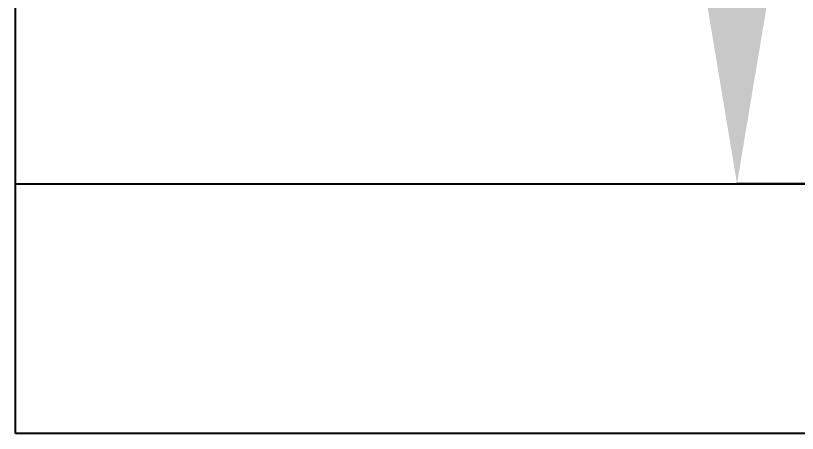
# Model space of a CAD drawing. Header units: inches. Extents: x -12418 to 57169, y -29325 to 19878.
# Drawn here: x 10497.9 to 10740.5, y -8477.4 to -8347.8 of the extents above; entities that cross this region are included whole.
import ezdxf

# ---------------------------------------------------------------- set-up
doc = ezdxf.new("R2010")
doc.units = ezdxf.units.IN
doc.header["$LTSCALE"] = 25
doc.header["$MEASUREMENT"] = 0
doc.header["$PDMODE"] = 3
doc.layers.get('0').update_dxf_attribs({"color": 8})
doc.layers.get('Defpoints').update_dxf_attribs({"color": 8})
doc.layers.add('00-Ground Floor$0$False Ceiling', color=251, linetype='Continuous')
doc.layers.add('00-Ground Floor$0$Walls', color=251, linetype='Continuous', lineweight=5)
doc.layers.add('E-DIM', color=6, linetype='Continuous', lineweight=18)
doc.styles.get("Standard").update_dxf_attribs({"font": 'arial.ttf'})
doc.dimstyles.get("Standard").update_dxf_attribs({"dimtxt": 150, "dimasz": 150, "dimexe": 0.18, "dimexo": 0.0625, "dimgap": 1, "dimtad": 1, "dimdec": 0, "dimlfac": 0.1, "dimzin": 0, "dimdsep": 46, "dimtxsty": 'Standard', "dimcen": 0.09, "dimclrd": 256, "dimclrt": 7, "dimadec": 0, "dimazin": 0, "dimtfac": 1, "dimtdec": 0, "dimtofl": 0, "dimtmove": 0, "dimatfit": 3, "dimfxl": 1, "dimtolj": 1, "dimtzin": 0, "dimarcsym": 0})

# ---------------------------------------------------------------- blocks, each defined once
blk = doc.blocks.new('00-Ground Floor$0$A$Ce9e1c4c3')
at = {"layer": '00-Ground Floor$0$False Ceiling', "color": 254}
for p, q in [((-89502.07, -8477.43, 0), (-89502.07, -4747.43, 0)), ((-85902.07, -8477.43, 0), (-89502.07, -8477.43, 0))]:
    blk.add_line(p, q, dxfattribs=at)
at = {"layer": '00-Ground Floor$0$False Ceiling', "color": 254, "linetype": 'Continuous'}
blk.add_line((-89502.07, -8400), (-85902.07, -8400), dxfattribs=at)
blk = doc.blocks.new('00-Ground Floor')
at = {"layer": '00-Ground Floor$0$Walls'}
for q in [(10497.93, -7547.43, 0), (14097.93, -8477.43, 0)]:
    blk.add_line((10497.93, -8477.43, 0), q, dxfattribs=at)
at = {"layer": '00-Ground Floor$0$False Ceiling', "color": 254}
blk.add_blockref('00-Ground Floor$0$A$Ce9e1c4c3', (100000, 0), dxfattribs=at)
blk = doc.blocks.new('*D385')
at = {"layer": 'Defpoints', "color": 0, "transparency": 16777216}
for p in [(12900, -7500), (10721.82, -8400), (12900, -8400)]:
    blk.add_point(p, dxfattribs=at)
at = {"layer": 'E-DIM', "color": 0, "lineweight": -2, "transparency": 16777216}
for p, q in [((12899.94, -7500), (10721.64, -7500)), ((12899.94, -8400), (10721.64, -8400))]:
    blk.add_line(p, q, dxfattribs=at)
at = {"layer": 'E-DIM', "lineweight": -2, "transparency": 16777216}
blk.add_line((10721.82, -7650), (10721.82, -8250), dxfattribs=at)
at = {"layer": 'E-DIM', "transparency": 16777216}
for points in [[(10696.82, -7650), (10746.82, -7650), (10721.82, -7500)], [(10696.82, -8250), (10746.82, -8250), (10721.82, -8400)]]:
    blk.add_solid(points, dxfattribs=at)
at = {"layer": 'E-DIM', "color": 7, "transparency": 16777216, "insert": (10644.24, -7950), "char_height": 150, "attachment_point": 5, "rotation": 90}
blk.add_mtext('\\A1;90', dxfattribs=at)

msp = doc.modelspace()

# ---------------------------------------------------------------- block references
msp.add_blockref('00-Ground Floor', (0, 0))

# ---------------------------------------------------------------- dimensions: what is measured, and where the dimension line sits
at = {"layer": 'E-DIM'}
dim = msp.add_linear_dim(base=(10721.82, -8400), p1=(12900, -7500), p2=(12900, -8400), angle=90, dimstyle='Standard', dxfattribs=at)
dim.commit()
dim.dimension.update_dxf_attribs({"geometry": '*D385', "text_midpoint": (10644.24, -7950)})

doc.saveas('drawing.dxf')
